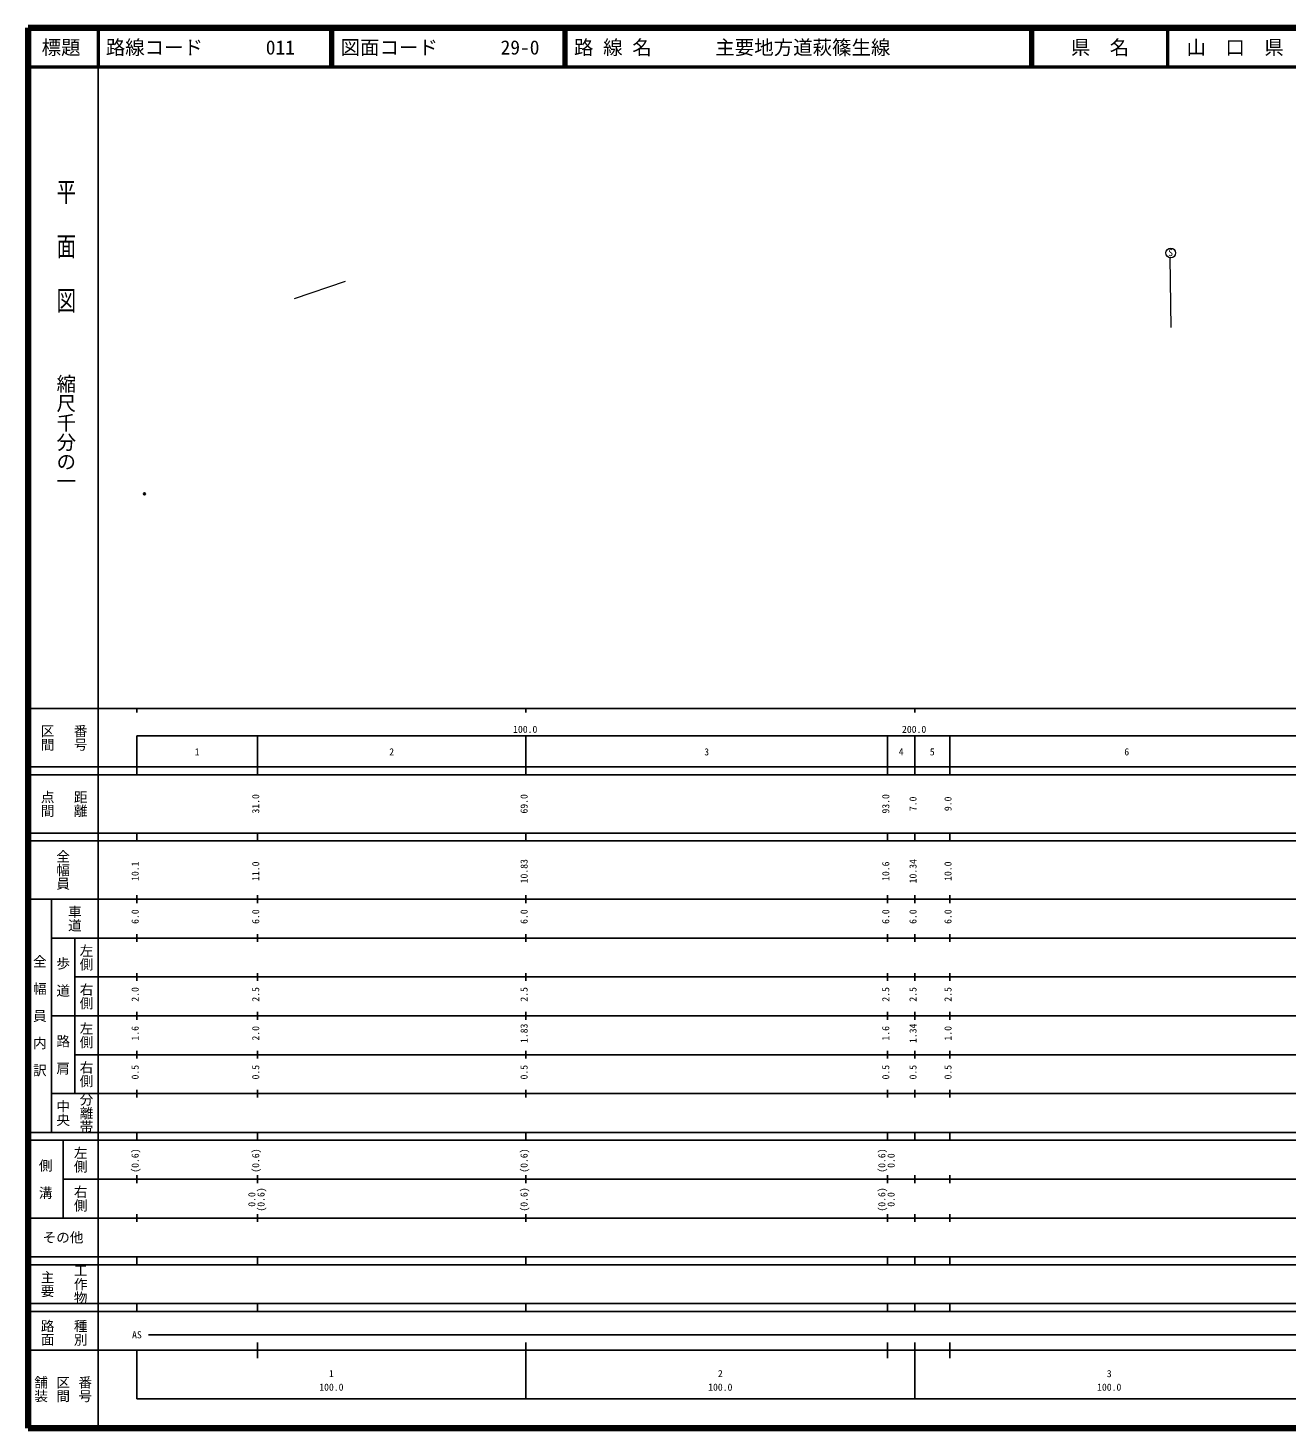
# Model space of a CAD drawing. Units: millimetres on the paper. Extents: x 40 to 680, y 20 to 380.
# Drawn here: x 40 to 363.7, y 20 to 380 of the extents above; entities that cross this region are included whole.
import ezdxf
from ezdxf.enums import TextEntityAlignment as Align

# ---------------------------------------------------------------- set-up
doc = ezdxf.new("R2010")
doc.units = ezdxf.units.MM
doc.header["$PDMODE"] = 32
doc.header["$PDSIZE"] = 0.5
for name, color, linetype, lineweight in [('M-BGD', 7, 'Continuous', 13), ('M-STR-STRC', 7, 'Continuous', 13), ('M-TTL', 2, 'Continuous', 140), ('M-TTL-BAND', 7, 'Continuous', 25), ('M-TTL-LINE', 7, 'Continuous', 50)]:
    doc.layers.add(name, color=color, linetype=linetype, lineweight=lineweight)
doc.layers.add('M-OTRS', color=6, linetype='Continuous')
doc.layers.add('M-TTL-TXT', color=7, linetype='Continuous')
doc.styles.add('@ＭＳ ゴシック', font='')
doc.styles.add('ＭＳ ゴシック', font='')
doc.styles.get('@ＭＳ ゴシック').set_extended_font_data('@MS Gothic')
doc.styles.get('ＭＳ ゴシック').set_extended_font_data('MS Gothic')

msp = doc.modelspace()

# ---------------------------------------------------------------- linework, layer by layer
at = {"layer": 'M-BGD'}
msp.add_line((333.924, 303.02), (333.701, 320.912), dxfattribs=at)
msp.add_circle((333.83, 322.156), 1.25, dxfattribs=at)
at = {"layer": 'M-OTRS'}
msp.add_point((69.924, 260.247), dxfattribs=at)
at = {"layer": 'M-STR-STRC'}
msp.add_line((121.573, 314.846), (108.445, 310.366), dxfattribs=at)
at = {"layer": 'M-TTL'}
for p, q in [((40, 380), (40, 20)), ((680, 380), (40, 380)), ((40, 20), (680, 20))]:
    msp.add_line(p, q, dxfattribs=at)
at = {"layer": 'M-TTL-BAND'}
for p, q in [((58, 370), (58, 20)), ((40, 205), (579, 205)), ((68, 205), (68, 204)), ((168, 205), (168, 204)), ((268, 205), (268, 204)), ((68, 198), (579, 198)), ((68, 198), (68, 188)), ((99, 188), (99, 198)), ((168, 188), (168, 198)), ((261, 188), (261, 198)), ((268, 188), (268, 198)), ((277, 188), (277, 198)), ((40, 190), (579, 190)), ((40, 188), (579, 188)), ((40, 173), (579, 173)), ((68, 171), (68, 173)), ((99, 171), (99, 173)), ((168, 171), (168, 173)), ((261, 171), (261, 173)), ((268, 171), (268, 173)), ((277, 171), (277, 173)), ((40, 171), (579, 171)), ((40, 156), (579, 156)), ((46, 96), (46, 156)), ((68, 155), (68, 157)), ((99, 155), (99, 157)), ((168, 155), (168, 157)), ((261, 155), (261, 157)), ((268, 155), (268, 157)), ((277, 155), (277, 157)), ((46, 146), (579, 146)), ((52, 146), (52, 106)), ((68, 145), (68, 147)), ((99, 145), (99, 147)), ((168, 145), (168, 147)), ((261, 145), (261, 147)), ((268, 145), (268, 147)), ((277, 145), (277, 147)), ((68, 135), (68, 137)), ((99, 135), (99, 137)), ((168, 135), (168, 137)), ((261, 135), (261, 137)), ((268, 135), (268, 137)), ((277, 135), (277, 137)), ((52, 136), (579, 136)), ((46, 126), (579, 126)), ((68, 125), (68, 127)), ((99, 125), (99, 127)), ((168, 125), (168, 127)), ((261, 125), (261, 127)), ((268, 125), (268, 127)), ((277, 125), (277, 127)), ((52, 116), (579, 116)), ((68, 115), (68, 117)), ((99, 115), (99, 117)), ((168, 115), (168, 117)), ((261, 115), (261, 117)), ((268, 115), (268, 117)), ((277, 115), (277, 117)), ((46, 106), (579, 106)), ((68, 105), (68, 107)), ((99, 105), (99, 107)), ((168, 105), (168, 107)), ((261, 105), (261, 107)), ((268, 105), (268, 107)), ((277, 105), (277, 107)), ((40, 96), (579, 96)), ((40, 94), (579, 94)), ((49, 94), (49, 74)), ((68, 94), (68, 96)), ((99, 94), (99, 96)), ((168, 94), (168, 96)), ((261, 94), (261, 96)), ((268, 94), (268, 96)), ((277, 94), (277, 96)), ((49, 84), (579, 84)), ((68, 83), (68, 85)), ((99, 83), (99, 85)), ((168, 83), (168, 85)), ((261, 83), (261, 85)), ((268, 83), (268, 85)), ((277, 83), (277, 85)), ((40, 74), (579, 74)), ((68, 73), (68, 75)), ((99, 73), (99, 75)), ((168, 73), (168, 75)), ((261, 73), (261, 75)), ((268, 73), (268, 75)), ((277, 73), (277, 75)), ((40, 64), (579, 64)), ((40, 62), (579, 62)), ((68, 62), (68, 64)), ((99, 62), (99, 64)), ((168, 62), (168, 64)), ((261, 62), (261, 64)), ((268, 62), (268, 64)), ((277, 62), (277, 64)), ((40, 52), (579, 52)), ((68, 50), (68, 52)), ((99, 50), (99, 52)), ((168, 50), (168, 52)), ((261, 50), (261, 52)), ((268, 50), (268, 52)), ((277, 50), (277, 52)), ((40, 50), (579, 50)), ((71, 44), (565, 44)), ((40, 40), (579, 40)), ((68, 40), (68, 27.5)), ((99, 38), (99, 42)), ((168, 27.5), (168, 42)), ((261, 38), (261, 42)), ((268, 27.5), (268, 42)), ((277, 38), (277, 42)), ((68, 27.5), (579, 27.5))]:
    msp.add_line(p, q, dxfattribs=at)
at = {"layer": 'M-TTL-LINE'}
for p, q in [((58, 380), (58, 370)), ((117.75, 380), (117.75, 370)), ((118.25, 380), (118.25, 370)), ((177.75, 380), (177.75, 370)), ((178.25, 380), (178.25, 370)), ((297.75, 380), (297.75, 370)), ((298.25, 380), (298.25, 370)), ((333, 380), (333, 370)), ((40, 370), (680, 370))]:
    msp.add_line(p, q, dxfattribs=at)

# ---------------------------------------------------------------- texts
at = {"layer": 'M-BGD', "style": 'ＭＳ ゴシック'}
msp.add_text('S', height=1.833, dxfattribs=at).set_placement((333.152, 320.782), align=Align.BOTTOM_LEFT)
at = {"layer": 'M-TTL-BAND', "style": '@ＭＳ ゴシック', "width": 1.4}
msp.add_text('平  面  図', height=3.666, rotation=270, dxfattribs=at).set_placement((49.777, 306.475), align=Align.MIDDLE_RIGHT)
at = {"layer": 'M-TTL-BAND', "style": '@ＭＳ ゴシック'}
msp.add_text('縮尺千分の一', height=3.666, rotation=270, dxfattribs=at).set_placement((49.777, 261.03), align=Align.MIDDLE_RIGHT)
for s, p in [('区間', (45, 197.5)), ('番号', (53.5, 197.5)), ('点間', (45, 180.5)), ('距離', (53.5, 180.5)), ('全幅員', (49, 163.5)), ('車道', (52, 151)), ('左側', (55, 141)), ('全\u3000幅\u3000員\u3000内\u3000訳', (43, 126)), ('歩\u3000道', (49, 136)), ('右側', (55, 131)), ('左側', (55, 121)), ('路\u3000肩', (49, 116)), ('右側', (55, 111)), ('分離帯', (55, 101)), ('中央', (49, 101)), ('左側', (53.5, 89)), ('側\u3000溝', (44.5, 84)), ('右側', (53.5, 79)), ('工作物', (53.5, 57)), ('主要', (45, 57)), ('路面', (45, 44.5)), ('種別', (53.5, 44.5)), ('舗装', (43.333, 30)), ('区間', (49, 30)), ('番号', (54.667, 30))]:
    msp.add_text(s, height=2.566, rotation=270, dxfattribs=at).set_placement(p, align=Align.MIDDLE_CENTER)
at = {"layer": 'M-TTL-BAND', "style": 'ＭＳ ゴシック'}
for s, p in [('100.0', (167.844, 198.195)), ('200.0', (267.844, 198.195)), ('1', (83.5, 192.405)), ('2', (133.5, 192.405)), ('3', (214.5, 192.405)), ('4', (264.5, 192.405)), ('5', (272.5, 192.405)), ('6', (322.5, 192.405)), ('AS', (68, 42.5)), ('1', (118, 32.523)), ('2', (218, 32.523)), ('3', (318, 32.523)), ('100.0', (118, 29.033)), ('100.0', (218, 29.033)), ('100.0', (318, 29.033))]:
    msp.add_text(s, height=1.833, dxfattribs=at).set_placement(p, align=Align.BOTTOM_CENTER)
for s, p in [('31.0', (100, 180.5)), ('69.0', (169, 180.5)), ('93.0', (262, 180.5)), ('7.0', (269, 180.5)), ('9.0', (278, 180.5)), ('10.83', (169, 163.174)), ('10.34', (269, 163.174)), ('10.1', (69, 163.174)), ('11.0', (100, 163.174)), ('10.6', (262, 163.174)), ('10.0', (278, 163.174)), ('6.0', (69, 151.5)), ('6.0', (100, 151.5)), ('6.0', (169, 151.5)), ('6.0', (262, 151.5)), ('6.0', (269, 151.5)), ('6.0', (278, 151.5)), ('2.0', (69, 131.5)), ('2.5', (100, 131.5)), ('2.5', (169, 131.5)), ('2.5', (262, 131.5)), ('2.5', (269, 131.5)), ('2.5', (278, 131.5)), ('1.6', (69, 121.5)), ('2.0', (100, 121.5)), ('1.83', (169, 121.5)), ('1.6', (262, 121.5)), ('1.34', (269, 121.5)), ('1.0', (278, 121.5)), ('0.5', (69, 111.5)), ('0.5', (100, 111.5)), ('0.5', (169, 111.5)), ('0.5', (262, 111.5)), ('0.5', (269, 111.5)), ('0.5', (278, 111.5)), ('(0.6)', (69, 88.764)), ('(0.6)', (100, 88.764)), ('(0.6)', (169, 88.764)), ('(0.6)', (261, 88.764)), ('0.0', (263.37, 88.764)), ('0.0', (99, 78.764)), ('(0.6)', (101.37, 78.764)), ('(0.6)', (169, 78.764)), ('(0.6)', (261, 78.764)), ('0.0', (263.37, 78.764))]:
    msp.add_text(s, height=1.833, rotation=90, dxfattribs=at).set_placement(p, align=Align.BOTTOM_CENTER)
msp.add_text('その他', height=2.566, dxfattribs=at).set_placement((49, 69), align=Align.MIDDLE_CENTER)
at = {"layer": 'M-TTL-TXT', "style": 'ＭＳ ゴシック'}
for s, p in [('標題', (48.5, 375)), ('県\u3000名', (315.625, 375)), ('山\u3000口\u3000県', (350.375, 375))]:
    msp.add_text(s, height=3.666, dxfattribs=at).set_placement(p, align=Align.MIDDLE_CENTER)
for s, p in [('路線コード', (60, 375)), ('011', (101.142, 375)), ('図面コード', (120.38, 375)), ('29-0', (161.521, 375)), ('路 線 名', (180.38, 375)), ('主要地方道萩篠生線', (216.734, 375))]:
    msp.add_text(s, height=3.666, dxfattribs=at).set_placement(p, align=Align.MIDDLE_LEFT)

doc.saveas('drawing.dxf')
